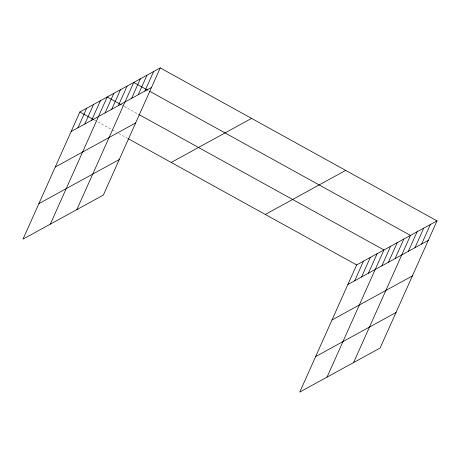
<?xml version="1.0" encoding="UTF-8"?>
<svg xmlns="http://www.w3.org/2000/svg" width="460" height="460" viewBox="0 0 460 460"><rect width="100%" height="100%" fill="white"/><g stroke="black" fill="none" stroke-linecap="round" stroke-linejoin="round"><path stroke-width="0.34" stroke-dasharray="2.3 1.72" d="M121.814 105.075L123.642 106.082M124.252 106.421L138.862 114.494M94.49 120.054L111.538 129.478M112.148 129.812L116.409 132.169M118.847 133.515L127.368 138.224"/><path stroke-width="0.69" d="M160.247 67.913L79.879 111.981L23 239.131L103.368 195.069L160.247 67.913L437 220.869L380.121 348.019L299.753 392.087L356.632 264.931L437 220.869M77.964 127.782L86.71 108.232M84.795 124.033L93.541 104.489M91.626 120.29L100.372 100.746M50.324 224.152L107.203 96.997L121.204 104.736M105.093 112.907L113.833 93.363M111.722 109.273L120.462 89.729M118.352 105.639L127.092 86.089M76.849 209.611L133.722 82.455L147.729 90.195M131.612 98.365L140.352 78.821M138.241 94.731L146.987 75.187M144.871 91.097L153.617 71.547M354.723 280.732L363.463 261.188M361.554 276.989L370.294 257.445M368.385 273.24L377.125 253.696M327.077 377.102L383.956 249.952L138.862 114.494M381.846 265.863L390.586 246.318M388.476 262.229L397.216 242.679M395.105 258.589L403.851 239.045M353.602 362.56L410.481 235.411L149.558 91.206M408.365 251.321L417.111 231.771M414.995 247.687L423.74 228.137M421.624 244.047L430.37 224.503M71.133 131.525L151.501 87.457M55.252 167.037L135.619 122.969M38.887 203.625L119.249 159.557M171.206 162.455L251.574 118.387M265.305 214.458L345.673 170.395M347.886 284.481L428.254 240.413M332.005 319.987L412.373 275.925M315.641 356.575L396.008 312.512M79.879 111.981L93.88 119.721M127.978 138.563L356.632 264.931"/></g></svg>
